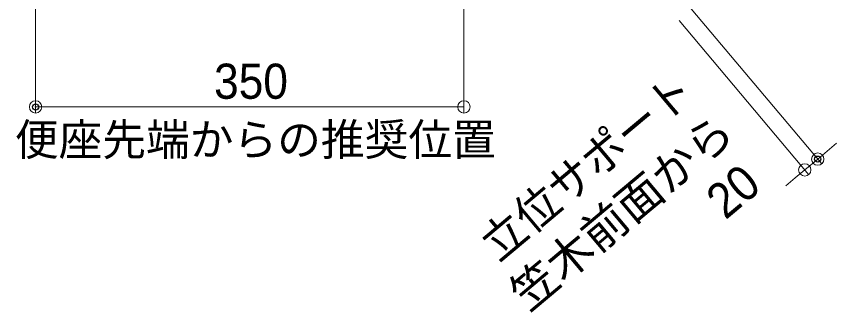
# Model space of a CAD drawing. Units: millimetres, scale not verified. Extents: x -2000 to 2000, y -1385 to 1385.
# Drawn here: x -1264 to -598, y 303 to 544 of the extents above; entities that cross this region are included whole.
import ezdxf
from ezdxf.enums import TextEntityAlignment as Align

# ---------------------------------------------------------------- set-up
doc = ezdxf.new("R2010")
doc.units = ezdxf.units.MM
doc.header["$LTSCALE"] = 10
doc.header["$PDMODE"] = 32
doc.header["$PDSIZE"] = 5
doc.layers.add('0-2_09寸法A', color=3, linetype='Continuous', lineweight=9)
doc.layers.add('0-3_0', color=7, linetype='Continuous', lineweight=9)
doc.layers.add('0-4_Defpoints', color=7, linetype='Continuous')
doc.layers.add('0-D_SUNPO', color=7, linetype='Continuous')
doc.styles.add('Arial', font='')
doc.styles.add('ＭＳ Ｐゴシック', font='')
doc.styles.get('Arial').set_extended_font_data('Arial')
doc.styles.get('ＭＳ Ｐゴシック').set_extended_font_data('MS PGothic')

# ---------------------------------------------------------------- blocks, each defined once
blk = doc.blocks.new('_ORIGIN')
at = {"layer": '0-3_0', "color": 3}
blk.add_line((0, 0), (-10, 0), dxfattribs=at)
blk.add_circle((0, 0), 5, dxfattribs=at)

msp = doc.modelspace()

# ---------------------------------------------------------------- linework, layer by layer
at = {"layer": '0-2_09寸法A'}
for p, q in [((-900.54, 806.85), (-900.54, 465.51)), ((-1248.44, 640.52), (-1248.44, 465.51)), ((-779.86, 626.65), (-610.05, 424.28)), ((-725.73, 540.74), (-620.59, 415.44)), ((-910.54, 470.51), (-1238.44, 470.51)), ((-605.61, 434.54), (-597.94, 440.97)), ((-623.81, 419.27), (-613.27, 428.11)), ((-631.47, 412.84), (-639.13, 406.41))]:
    msp.add_line(p, q, dxfattribs=at)
at = {"layer": '0-4_Defpoints'}
for p in [(-1248.44, 470.51), (-613.27, 428.11)]:
    msp.add_point(p, dxfattribs=at)

# ---------------------------------------------------------------- block references
at = {"layer": '0-2_09寸法A'}
for p, rotation in [((-1248.44, 470.51), 180), ((-613.27, 428.11), 220), ((-623.81, 419.27), 40)]:
    msp.add_blockref('_ORIGIN', p, dxfattribs=dict(at, rotation=rotation))
msp.add_blockref('_ORIGIN', (-900.54, 470.51), dxfattribs=at)

# ---------------------------------------------------------------- texts
at = {"layer": '0-2_09寸法A', "color": 1, "style": 'Arial', "width": 0.9}
msp.add_text('350', height=28.59, dxfattribs=at).set_placement((-1103.49, 468.59), align=Align.BOTTOM_LEFT)
at = {"layer": '0-2_09寸法A', "color": 1}
for s, height, style, width, p in [('立位サポート', 27.11, 'ＭＳ Ｐゴシック', 0.95, (-867.48, 337.68)), ('20', 28.59, 'Arial', 0.9, (-682.68, 371.61))]:
    msp.add_text(s, height=height, rotation=40, dxfattribs=dict(at, style=style, width=width)).set_placement(p, align=Align.BOTTOM_LEFT)
at = {"layer": '0-2_09寸法A', "color": 1, "style": 'ＭＳ Ｐゴシック'}
msp.add_text('笠木前面から', height=27.11, rotation=40, dxfattribs=at).set_placement((-843.28, 297.13), align=Align.BOTTOM_LEFT)
at = {"layer": '0-D_SUNPO', "style": 'ＭＳ Ｐゴシック'}
msp.add_text('便座先端からの推奨位置', height=26.03, dxfattribs=at).set_placement((-1265.28, 423.16), align=Align.BOTTOM_LEFT)

doc.saveas('drawing.dxf')
